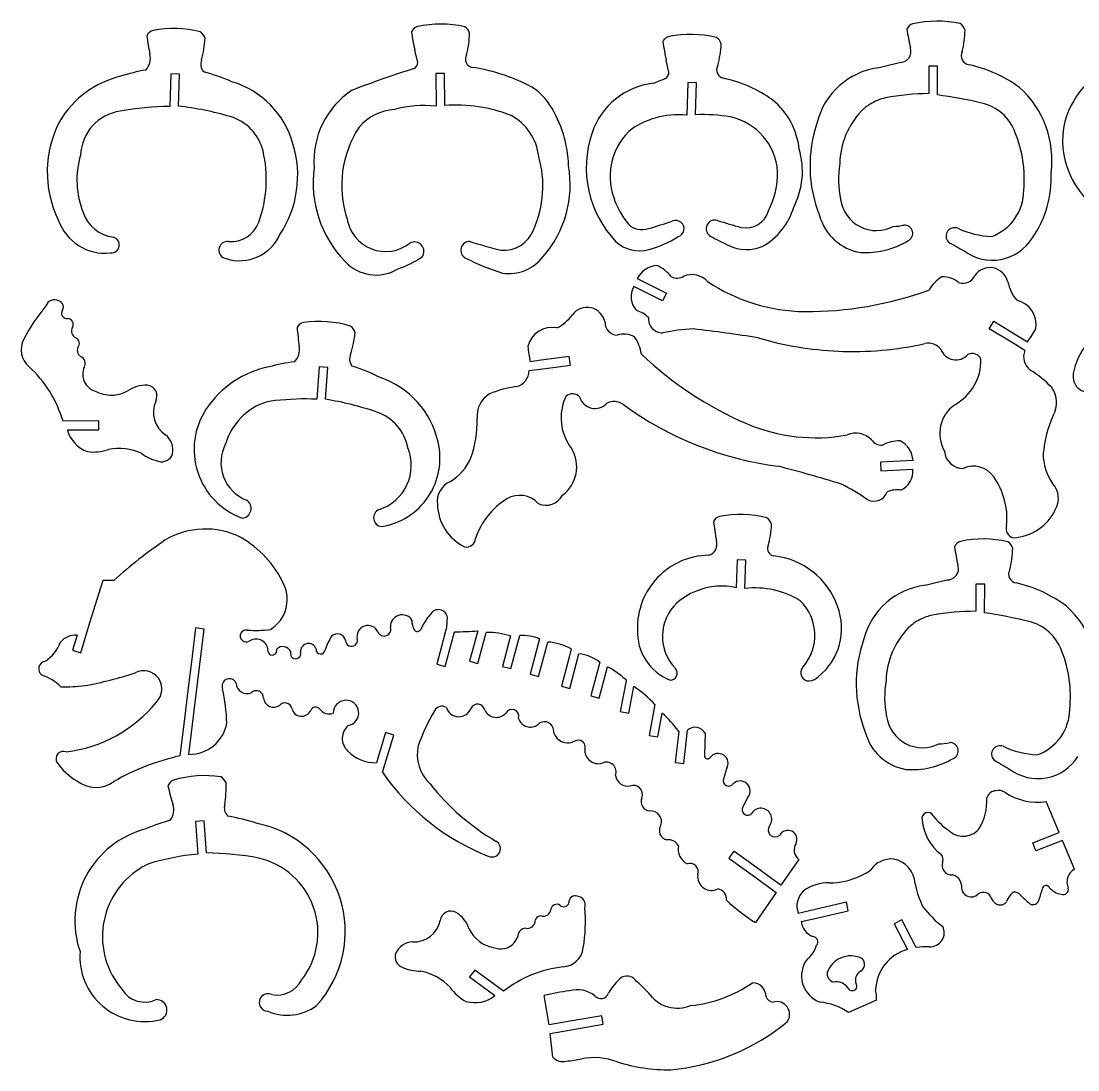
# Model space of a CAD drawing. Extents: x 0 to 235, y 0 to 127.
# Drawn here: x 0 to 127.9, y 0 to 126.8 of the extents above; entities that cross this region are included whole.
import ezdxf

# ---------------------------------------------------------------- set-up
doc = ezdxf.new("R2010")
doc.units = 0
doc.header["$MEASUREMENT"] = 0
doc.layers.add('WHITE', color=7, linetype='CONTINUOUS')

msp = doc.modelspace()

# ---------------------------------------------------------------- linework, layer by layer
at = {"layer": 'WHITE', "linetype": 'Continuous'}
for p, q in [((48.00072, 121.858777), (47.643714, 123.2766)), ((78.392914, 120.6461), (78.051866, 122.07444)), ((18.117714, 120.4571), (17.991714, 116.5196)), ((19.167714, 120.4256), (18.117714, 120.4571)), ((19.041718, 116.551366), (19.167714, 120.4256)), ((51.213714, 120.5046), (50.163714, 120.4886)), ((50.163714, 120.4886), (50.205714, 116.5511)), ((51.255773, 116.630276), (51.213714, 120.5046)), ((109.824914, 121.3706), (109.824507, 118.073613)), ((110.874914, 121.3706), (109.824914, 121.3706)), ((110.874914, 117.9056), (110.874914, 121.3706)), ((80.660914, 119.4126), (80.566402, 115.475004)), ((81.710914, 119.3916), (80.660914, 119.4126)), ((81.616414, 115.5171), (81.710914, 119.3916)), ((77.621414, 93.0156), (74.145914, 94.7321)), ((74.555153, 95.703773), (78.083414, 93.9551)), ((78.083414, 93.9551), (77.621414, 93.0156)), ((117.158914, 89.6396), (117.704914, 90.5376)), ((120.041414, 87.8861), (117.158914, 89.6396)), ((117.704914, 90.5376), (120.634414, 88.7526)), ((120.634414, 88.7526), (121.778914, 88.0541)), ((121.469144, 87.014807), (120.041414, 87.8861)), ((62.931914, 85.8231), (61.598084, 85.639454)), ((66.328414, 86.2796), (62.931914, 85.8231)), ((66.464914, 85.2401), (66.328414, 86.2796)), ((36.083214, 85.0406), (35.778717, 81.113763)), ((37.127964, 84.9621), (36.083214, 85.0406)), ((36.828714, 81.0981), (37.127964, 84.9621)), ((61.466914, 84.5631), (63.120914, 84.7886)), ((63.120914, 84.7886), (66.464914, 85.2401)), ((9.386964, 78.4781), (5.066235, 78.436206)), ((9.397464, 77.4231), (9.386964, 78.4781)), ((5.591234, 77.3916), (9.397464, 77.4231)), ((107.924414, 73.6956), (103.986914, 73.5116)), ((103.986914, 73.5116), (104.033914, 72.4616)), ((104.033914, 72.4616), (107.908382, 72.640359)), ((86.661914, 61.6836), (86.541168, 58.313018)), ((87.711914, 61.6466), (86.661914, 61.6836)), ((87.590914, 58.2236), (87.711914, 61.6466)), ((8.321234, 54.0921), (9.922464, 59.2211)), ((9.922464, 59.2211), (11.255662, 59.2209)), ((115.547414, 58.7541), (115.515657, 55.45701)), ((116.597414, 58.7436), (115.547414, 58.7541)), ((116.560414, 55.2786), (116.597414, 58.7436)), ((7.223984, 50.44855), (8.321234, 54.0921)), ((6.761984, 52.5538), (6.215984, 50.75305)), ((21.110214, 53.4411), (20.648214, 49.6663)), ((21.104964, 44.73655), (22.154964, 53.3151)), ((22.154964, 53.3151), (21.110214, 53.4411)), ((51.276714, 52.74805), (50.294964, 49.07305)), ((51.308214, 48.80005), (52.426294, 52.973855)), ((55.250914, 53.0841), (54.269414, 49.4143)), ((55.282414, 49.1413), (56.285002, 52.900275)), ((59.225414, 52.47505), (58.243414, 48.7948)), ((59.256914, 48.52705), (60.327816, 52.532794)), ((62.585414, 51.5143), (61.603414, 47.8393)), ((62.721914, 52.12855), (62.585414, 51.5143)), ((62.616914, 47.5663), (63.729837, 51.745286)), ((6.215984, 50.75305), (7.223984, 50.44855)), ((66.354914, 50.0758), (65.372914, 46.4008)), ((66.559414, 50.92105), (66.354914, 50.0758)), ((66.386414, 46.1278), (67.499071, 50.306786)), ((20.648214, 49.6663), (20.191464, 45.89155)), ((50.294964, 49.07305), (51.308214, 48.80005)), ((54.269414, 49.4143), (55.282414, 49.1413)), ((58.243414, 48.7948), (59.256914, 48.52705)), ((70.019414, 49.2988), (68.932414, 45.2353)), ((69.950914, 44.96755), (70.958867, 48.752746)), ((61.603414, 47.8393), (62.616914, 47.5663)), ((65.372914, 46.4008), (66.386414, 46.1278)), ((73.195414, 47.06755), (72.497414, 43.3243)), ((73.195414, 47.15155), (73.195414, 47.06755)), ((73.531414, 43.1353), (74.135239, 46.374518)), ((20.191464, 45.89155), (19.729464, 42.11155)), ((68.932414, 45.2353), (69.950914, 44.96755)), ((20.579964, 40.44205), (21.104964, 44.73655)), ((76.686914, 44.19055), (75.993914, 40.45255)), ((72.497414, 43.3243), (73.531414, 43.1353)), ((77.027914, 40.2583), (77.563435, 43.15103)), ((19.729464, 42.11155), (19.220213, 37.969244)), ((79.574414, 40.9408), (79.138414, 37.1608)), ((80.183414, 37.04005), (80.645032, 41.066772)), ((20.301714, 38.1478), (20.579964, 40.44205)), ((44.084214, 40.7938), (42.986928, 37.150266)), ((43.732464, 35.9848), (45.092214, 40.4893)), ((45.092214, 40.4893), (44.084214, 40.7938)), ((75.993914, 40.45255), (77.027914, 40.2583)), ((82.755914, 40.70455), (82.687551, 38.053278)), ((79.138414, 37.1608), (80.183414, 37.04005)), ((85.370414, 36.41005), (85.008127, 35.207804)), ((87.911414, 32.91355), (87.344104, 31.795275)), ((125.606414, 28.7188), (124.057709, 32.435741)), ((22.154964, 30.1048), (21.104964, 30.03655)), ((21.104964, 30.03655), (21.367464, 26.1043)), ((22.412226, 26.240761), (22.154964, 30.1048)), ((122.408914, 27.46405), (125.606414, 28.7188)), ((122.797414, 26.48755), (122.408914, 27.46405)), ((126.010414, 27.74755), (122.797414, 26.48755)), ((127.454414, 24.2773), (126.010414, 27.74755)), ((86.262914, 26.46655), (85.643414, 25.61605)), ((85.643414, 25.61605), (88.777414, 23.33755)), ((89.449414, 24.1513), (86.262914, 26.46655)), ((94.090414, 25.45855), (91.948414, 22.32955)), ((88.777414, 23.33755), (90.478414, 22.1038)), ((90.977414, 23.0383), (89.449414, 24.1513)), ((91.948414, 22.32955), (90.977414, 23.0383)), ((90.478414, 22.1038), (91.355414, 21.4633)), ((91.355414, 21.4633), (88.861351, 17.81457)), ((96.085414, 19.3948), (94.032625, 18.927501)), ((99.860414, 20.2663), (96.085414, 19.3948)), ((96.253414, 18.36055), (100.096414, 19.24255)), ((100.096414, 19.24255), (99.860414, 20.2663)), ((94.410914, 17.9353), (96.253414, 18.36055)), ((106.585414, 18.1453), (105.650914, 17.6623)), ((108.312914, 14.81155), (106.585414, 18.1453)), ((105.650914, 17.6623), (107.268123, 14.559507)), ((54.893914, 12.0763), (54.269414, 11.23105)), ((58.369493, 9.509033), (54.893914, 12.0763)), ((54.269414, 11.23105), (57.329914, 8.97355)), ((63.876914, 5.445525), (63.283336, 8.994537)), ((103.508914, 8.4118), (100.127784, 6.952277)), ((70.260914, 6.542775), (66.443914, 5.886525)), ((70.439414, 5.508525), (70.260914, 6.542775)), ((66.443914, 5.886525), (63.876914, 5.445525)), ((66.554414, 4.841775), (70.439414, 5.508525)), ((64.034414, 4.406025), (66.554414, 4.841775)), ((64.333414, 1.518525), (64.034414, 4.406025))]:
    msp.add_line(p, q, dxfattribs=at)
for centre, radius, start, end in [((110.817447, 113.700702), 13.133296, 77.67547, 102.84411), ((16.218764, 124.6216), 1.100495, 103.599, 155.840087), ((18.457285, 112.797494), 13.13345, 75.784291, 100.961405), ((20.954317, 124.3979), 1.34504, 14.798321, 57.221734), ((92.655914, 132.9246), 46.034575, 189.238, 192.097834), ((48.233716, 125.110535), 1.10017, 104.755624, 157.33862), ((50.768102, 113.343501), 13.136, 77.210759, 102.37246), ((52.968553, 125.007316), 1.347, 15.902943, 58.320251), ((42.047514, 125.7251), 12.22146, 346.021, 358.365054), ((108.184805, 125.442705), 1.10072, 105.107353, 157.465859), ((152.554804, 133.566146), 46.035482, 189.63071, 192.493253), ((112.92775, 125.376653), 1.346666, 16.532712, 59.029916), ((101.996914, 126.0131), 12.22445, 346.483815, 358.813), ((60.827828, 131.296071), 46.03585, 187.770195, 190.630025), ((10.048514, 125.3871), 12.223293, 344.632, 356.972138), ((78.675678, 123.895166), 1.104725, 103.993069, 156.430591), ((123.21856, 130.999947), 46.040145, 188.321211, 191.178344), ((81.022914, 112.0941), 13.1358, 76.313027, 101.48), ((83.407983, 123.720845), 1.346679, 14.990796, 57.523786), ((72.497284, 124.597999), 12.222991, 345.201424, 357.520375), ((13.618568, 122.310999), 2.024388, 316.560207, 14.09512), ((54.793826, 122.252949), 1.027951, 149.620482, 260.306443), ((106.353817, 123.170576), 1.32942, 266.622604, 19.188973), ((114.837186, 122.637679), 1.08597, 151.492731, 263.126126), ((23.141914, 121.6231), 1.408505, 158.132667, 220.177), ((47.176664, 121.8381), 0.824307, 296.94179, 1.43738), ((70.133056, 257.539176), 140.4265, 283.818142, 284.914433), ((111.144309, 105.472451), 16.47689, 54.068851, 77.511926), ((136.574185, 111.774177), 10.683639, 105.917258, 164.205793), ((18.308538, 101.388315), 19.7944, 99.362234, 108.467656), ((15.647614, 97.0886), 24.482051, 66.2448, 74.80195), ((85.011914, 2.181155), 124.682978, 107.485, 111.133987), ((51.208774, 98.895427), 22.60325, 64.655763, 81.317999), ((77.56873, 120.64101), 0.8242, 296.082262, 0.353855), ((85.192414, 120.9386), 1.02904, 148.519, 259.368693), ((104.891914, 112.4216), 8.83975, 97.928093, 165.673), ((14.83347, 108.65165), 11.8462, 103.648023, 149.014457), ((22.46686, 109.130796), 10.8031, 15.427221, 73.64019), ((58.416081, 113.286326), 6.5219, 31.328115, 67.762949), ((77.512129, 110.488567), 8.88779, 96.58826, 161.478213), ((58.216904, 166.477384), 50.577, 291.182517, 292.94117), ((81.611775, 104.250342), 16.039426, 54.366205, 77.795353), ((45.665164, 109.9166), 10.234306, 123.225, 184.595949), ((109.990103, 90.128104), 27.946, 90.339513, 101.129236), ((102.579335, 57.070091), 61.3985, 77.144032, 82.234993), ((112.990449, 110.052859), 11.745433, 352.287365, 48.239286), ((18.124064, 83.6236), 32.896266, 90.230516, 100.754263), ((14.952732, 80.032286), 36.747286, 73.637377, 83.611287), ((48.752497, 102.738675), 13.888661, 83.993957, 104.943985), ((52.592017, 98.171715), 18.506864, 68.770663, 94.140509), ((51.843108, 108.925316), 14.4073, 1.640532, 32.551693), ((85.260877, 110.38694), 8.946662, 6.303845, 50.460727), ((105.912213, 111.599249), 6.09235, 121.522707, 134.109349), ((105.914414, 111.6006), 6.09235, 102.499, 121.547), ((114.945703, 111.367673), 5.71055, 20.240777, 76.894303), ((12.744985, 110.449054), 5.545272, 97.869779, 178.027412), ((23.677614, 109.7681), 5.757882, 13.82375, 73.5823), ((45.597264, 109.9631), 6.209151, 93.936838, 139.193), ((56.183932, 109.71795), 6.497124, 6.618, 61.40667), ((79.574564, 105.321353), 10.20165, 106.199027, 123.51763), ((79.575414, 105.3216), 10.20165, 84.4255, 106.204), ((82.454475, 95.278344), 20.2561, 80.370772, 92.37119), ((84.298426, 108.15193), 7.2632, 3.973502, 77.723902), ((108.64262, 109.398288), 9.5827, 136.672433, 178.760048), ((16.437794, 108.596253), 13.27295, 152.376746, 205.859942), ((51.628364, 106.9796), 12.83478, 146.728443, 198.082), ((78.823914, 108.0576), 7.5579, 130.243, 199.736357), ((111.788494, 109.351333), 16.33091, 161.219196, 201.708658), ((136.236414, 112.3851), 10.20445, 166.991402, 239.078), ((81.380502, 109.112355), 12.993189, 161.142722, 223.675549), ((106.401833, 107.74121), 14.9881, 354.777418, 21.948383), ((20.585384, 108.163479), 12.88135, 326.413647, 17.348945), ((85.065836, 108.678448), 9.477618, 332.827562, 16.494047), ((17.162264, 107.6096), 10.410085, 163.07644, 202.189), ((14.516314, 107.7011), 15.148778, 339.972205, 13.136), ((50.127014, 106.8916), 13.011463, 336.27712, 15.9481), ((48.930473, 107.262296), 13.59105, 172.243708, 224.289714), ((53.208264, 107.0631), 13.233204, 318.819, 9.89783), ((110.785414, 107.7111), 11.87535, 170.82, 191.943861), ((81.201914, 108.5671), 10.3427, 333.17, 0.488251), ((112.291414, 107.7811), 12.3578, 324.660552, 3.22617), ((115.380169, 106.367195), 5.94755, 290.342381, 0.093657), ((80.670519, 108.35277), 9.40215, 197.628888, 220.302302), ((103.513474, 105.899198), 4.394015, 188.450702, 297.398253), ((11.675664, 105.0436), 4.371213, 198.202617, 263.383), ((87.709217, 104.646143), 2.822685, 257.706094, 344.650821), ((85.763414, 106.6226), 8.06095, 299.160009, 343.627), ((10.124114, 104.7166), 5.945186, 198.736, 276.673166), ((25.388764, 103.741634), 3.577802, 265.20535, 339.915695), ((44.111114, 103.7096), 4.737687, 188.663237, 308.428), ((52.925602, 182.18674), 83.653, 285.944173, 288.011747), ((79.226591, 101.733603), 0.999123, 285.295025, 115.776477), ((83.940734, 101.72996), 1.044008, 71.145253, 242.215573), ((115.618022, 204.367871), 106.3715, 252.864839, 254.453443), ((102.554871, 104.942759), 6.1592, 195.365325, 260.717639), ((26.425864, 103.2071), 5.349991, 252.378, 336.076665), ((58.357914, 103.0476), 3.935076, 265.197232, 339.304), ((75.111302, 103.904211), 2.29405, 225.382942, 290.245208), ((104.884408, 112.240941), 10.26355, 273.63702, 280.702345), ((106.895578, 101.166948), 0.99455, 294.27736, 96.069477), ((112.958414, 100.8266), 1.028685, 68.39629, 221.886), ((117.898044, 111.663809), 10.88255, 245.222349, 267.628359), ((10.914564, 99.7716), 0.964963, 264.077, 74.528813), ((24.965556, 99.139841), 1.04392, 83.16934, 261.220927), ((47.599754, 98.98745), 1.14778, 325.59381, 118.291811), ((54.253628, 99.125061), 1.0529, 86.875686, 243.010128), ((77.333414, 174.5711), 77.875561, 252.804644, 255.647), ((74.811914, 103.3426), 4.273305, 228.549045, 285.324), ((73.132414, 110.4981), 11.6215, 283.986585, 303.166), ((108.38235, 147.375776), 52.821713, 241.840196, 244.488996), ((102.213506, 108.692061), 9.849461, 266.20378, 301.123174), ((155.378031, 173.548267), 85.169162, 239.532139, 241.0202), ((117.514667, 103.619912), 5.702236, 233.382658, 328.413278), ((87.795914, 104.1456), 4.94022, 244.033744, 292.558), ((42.944914, 101.2211), 5.090069, 222.66, 300.425981), ((40.943864, 109.8096), 13.761569, 289.434, 303.536702), ((66.740414, 123.6116), 28.539429, 242.982, 252.72349), ((59.010608, 101.557644), 5.2511, 261.833374, 322.346578), ((77.065561, 94.476085), 2.794524, 92.49697, 153.939528), ((75.107555, 93.108921), 4.546362, 38.170864, 66.178031), ((79.374135, 97.231247), 1.48404, 242.190185, 303.045836), ((81.165914, 93.5721), 2.607282, 42.888042, 112.137), ((114.202905, 91.549732), 5.171052, 122.551423, 147.848771), ((111.531914, 92.8526), 3.057835, 51.220968, 92.0864), ((113.995914, 96.6581), 1.524032, 248.892, 337.133204), ((117.225914, 94.8061), 2.218234, 13.261989, 145.394), ((76.298305, 93.506408), 2.476915, 150.340386, 222.466431), ((95.009414, 113.0916), 21.384394, 236.08, 269.421411), ((124.525007, 96.437677), 5.2612, 192.321289, 219.607407), ((95.022415, 135.241595), 43.5339, 269.698684, 289.87815), ((18.762005, 79.022441), 20.668148, 139.660698, 153.160669), ((4.033813, 92.050012), 1.084039, 61.775371, 161.097405), ((4.347149, 92.2591), 0.77223, 317.224286, 75.0407), ((68.477414, 89.9966), 2.217185, 10.92291, 143.014), ((119.832414, 90.1626), 2.990111, 349.92742, 77.6563), ((5.550233, 91.528426), 0.66883, 162.041376, 275.771037), ((5.607339, 90.1641), 0.69896, 328.85311, 89.1682), ((62.449081, 94.422932), 5.2619, 296.73506, 324.005888), ((73.573914, 88.6891), 3.270482, 44.5536, 74.077069), ((77.616932, 90.862346), 1.716755, 175.949311, 271.378222), ((7.030329, 89.3651), 0.933685, 152.058, 245.371057), ((34.368482, 89.289151), 1.099971, 100.83369, 153.421622), ((79.224128, 94.010786), 46.034084, 185.271612, 188.127112), ((36.086314, 77.37545), 13.135822, 73.266117, 98.42496), ((39.085664, 88.8586), 1.347175, 11.879749, 54.474), ((64.228914, 86.7891), 2.992725, 78.682091, 166.41), ((72.177413, 90.394978), 1.523225, 179.182427, 267.616754), ((82.440414, 65.9496), 23.684306, 92.6806, 101.648902), ((59.738915, -96.749013), 187.604, 80.964165, 83.390422), ((111.394914, 95.6936), 12.891447, 323.658114, 331.991), ((2.650855, 87.090739), 2.650855, 151.542073, 229.945686), ((6.341586, 87.87197), 0.710675, 316.429107, 65.061577), ((28.239414, 90.3261), 12.22265, 342.070693, 354.412), ((72.906414, 85.9226), 3.05501, 64.219529, 105.032), ((69.946488, 85.794614), 5.16531, 8.559788, 33.87313), ((100.649498, 127.497282), 40.616811, 253.630646, 267.471256), ((7.750034, 87.0541), 0.95186, 159.841, 245.149082), ((31.673869, 87.090509), 2.021035, 313.888741, 11.77568), ((74.176977, 88.47478), 12.894481, 184.369784, 192.702383), ((100.645414, 127.4971), 40.61645, 267.477, 282.401), ((109.793088, 85.948884), 1.926905, 38.809441, 102.747917), ((113.104818, 87.771383), 1.911787, 198.760184, 319.582411), ((123.322914, 86.2306), 2.012823, 157.07, 232.370937), ((135.460785, 82.694569), 8.27965, 141.724135, 169.370366), ((6.746547, 85.396233), 0.99736, 323.615862, 52.768659), ((41.154854, 85.984466), 1.41063, 155.76804, 217.552587), ((105.03729, 118.120768), 43.52985, 226.46541, 246.643597), ((110.030414, 85.8146), 6.121773, 298.746, 1.20935), ((115.072414, 85.4721), 1.177002, 23.6249, 115.789719), ((-8.767736, 74.4256), 14.4036, 16.1674, 47.598086), ((9.633074, 84.143814), 2.185865, 162.40414, 257.956618), ((32.279244, 73.392194), 11.849398, 101.098303, 146.468661), ((35.398006, 65.977874), 19.792896, 96.74017, 105.831506), ((32.586964, 61.8041), 24.48155, 63.715746, 72.2844), ((59.452414, 84.5861), 2.014605, 283.981, 359.34587), ((116.127414, 74.5901), 11.684652, 42.743079, 59.2938), ((39.926264, 73.5431), 10.795, 12.814354, 71.0719), ((129.227948, 83.876284), 1.935825, 169.717527, 296.78182), ((10.928964, 85.5711), 3.97227, 243.829, 274.722), ((10.92582, 85.570839), 3.97227, 274.767512, 298.660515), ((15.156214, 78.7566), 4.060375, 88.214246, 124.936), ((15.113764, 81.4991), 1.326645, 331.546603, 82.6822), ((61.3666, 71.038684), 11.680047, 97.019852, 113.576246), ((122.23607, 80.709862), 3.064735, 329.294273, 36.21627), ((19.241714, 79.5371), 3.24637, 155.817, 237.186529), ((32.038614, 73.5411), 7.61285, 107.44, 163.393), ((34.489064, 48.2492), 32.896938, 96.490854, 98.27043), ((34.442764, 48.24345), 32.89745, 87.6726, 96.4096), ((31.122914, 44.79405), 36.74965, 71.0877, 81.068058), ((58.231914, 79.0956), 3.0619, 120.13036, 187.053), ((71.462716, 78.874172), 6.1222, 155.120589, 217.594898), ((66.705548, 80.583444), 1.17713, 40.635578, 132.606053), ((69.430345, 81.896332), 1.911247, 196.608311, 317.683255), ((71.733295, 78.903188), 1.92445, 53.593774, 117.536776), ((29.772064, 75.0466), 8.8455, 146.430687, 250.014), ((41.164814, 74.1161), 5.7558, 11.3046, 71.047068), ((96.714607, 113.131943), 40.450964, 233.89022, 262.769056), ((115.448175, 76.952784), 4.281363, 125.293443, 209.732414), ((40.839514, 78.6241), 14.35405, 341.252, 0.381352), ((96.165107, 97.829518), 21.3842, 246.913438, 280.265306), ((137.969914, 73.2861), 14.34933, 155.902, 175.046693), ((9.382664, 78.4771), 3.943825, 195.976607, 249.98), ((15.938464, 74.9306), 2.43131, 350.016806, 50.576), ((101.015504, 74.393508), 2.610075, 44.277075, 113.472001), ((29.063841, 73.438461), 4.884535, 152.195152, 248.567502), ((42.325085, 73.973119), 8.361379, 278.815405, 13.586869), ((104.124914, 77.0286), 1.483275, 213.234, 273.999183), ((106.367914, 71.5426), 4.54187, 90.035782, 118.104), ((105.130914, 73.5756), 2.795995, 2.459735, 63.8065), ((8.772592, 80.274231), 5.55219, 262.339856, 288.984047), ((11.821814, 68.4511), 6.6894, 65.5576, 100.709256), ((17.919064, 79.0976), 5.64335, 233.846039, 256.433), ((17.015558, 74.92899), 1.382705, 252.302811, 342.322003), ((41.564414, 73.1291), 5.6551, 288.062, 21.965728), ((62.942077, 72.928221), 4.284319, 306.64084, 31.068137), ((113.956923, 74.970461), 2.230936, 183.6241, 271.06284), ((129.926914, 74.514178), 6.25275, 179.90013, 215.048824), ((48.697564, 76.5026), 6.25255, 301.387, 336.511778), ((44.297064, -108.5329), 187.603, 72.9599, 75.388314), ((115.240032, 69.998933), 3.009125, 35.170882, 114.371655), ((105.446276, 72.383538), 2.475465, 293.901148, 5.954943), ((110.407443, 66.655909), 8.88525, 354.638, 34.842407), ((52.994364, 68.7306), 2.64747, 113.140134, 187.324), ((88.754331, 49.615113), 23.683, 54.658471, 63.632959), ((122.875807, 69.112922), 2.64787, 328.950023, 43.136823), ((60.342914, 66.4771), 3.00783, 41.9499, 121.2103), ((63.515414, 70.5146), 2.232295, 245.224152, 332.693), ((103.176719, 70.492691), 1.718405, 245.119523, 340.380339), ((106.011155, 66.875635), 3.27416, 82.310828, 111.797755), ((26.65443, 67.901081), 1.171076, 274.620004, 57.768781), ((56.321922, 68.576369), 5.956247, 181.763223, 243.341943), ((63.425588, 61.468706), 8.88875, 121.476311, 161.654277), ((43.716464, 66.7676), 1.062795, 112.035653, 264.06), ((84.777133, 65.857534), 1.09975, 103.244896, 155.778836), ((86.975838, 54.023362), 13.135306, 75.578343, 100.752766), ((89.510549, 65.618074), 1.346172, 14.347771, 56.820245), ((119.76766, 70.308613), 5.955584, 272.985811, 334.526871), ((22.296536, 55.808515), 9.600811, 63.53267, 120.602621), ((129.400247, 72.43062), 46.034925, 187.642053, 190.500889), ((78.614246, 66.652288), 12.220587, 344.388748, 356.71335), ((120.303825, 65.452348), 1.11438, 160.431003, 258.301884), ((52.122164, 13.7144), 61.163, 124.579765, 131.925), ((20.250814, 53.3711), 12.71635, 24.861499, 60.1741), ((53.880414, 64.3396), 1.11061, 258.002755, 356.223), ((82.766131, 63.599509), 1.439465, 287.851841, 17.848999), ((116.457414, 51.07325), 13.1336, 77.048735, 102.216), ((91.217818, 63.039353), 0.89464, 158.74903, 260.942305), ((158.398914, 70.5636), 46.03655, 189.110561, 191.968), ((113.956914, 62.8441), 1.101195, 104.652039, 157.011), ((118.701795, 62.724514), 1.344399, 16.041566, 58.663907), ((107.776924, 63.490163), 12.223278, 345.799239, 358.152151), ((83.329414, 53.4791), 8.7512, 90.798829, 181.59), ((90.133953, 53.045489), 9.159056, 19.290166, 84.090312), ((112.099092, 60.593087), 1.333205, 265.877356, 18.549628), ((120.577006, 59.966766), 1.08559, 151.092034, 262.476006), ((77.162914, 195.2971), 140.4245, 283.272, 284.365537), ((116.708414, 42.8408), 16.47665, 53.47738, 76.9286), ((27.945364, 56.8996), 4.2516, 301.329267, 25.3128), ((84.777095, 50.259577), 8.242434, 94.090311, 131.05016), ((84.783914, 50.2594), 8.2431, 77.6913, 94.1375), ((88.759652, 47.692655), 10.5956, 58.670003, 96.332842), ((110.521671, 49.853783), 8.840739, 97.284187, 165.019635), ((83.107518, 52.422996), 5.51685, 132.729467, 224.695688), ((90.226414, 52.55225), 5.8229, 318.446, 46.032798), ((46.106382, 53.608774), 1.419192, 33.725437, 181.903533), ((56.331914, 49.49235), 8.8324, 138.390566, 154.694), ((50.490464, 54.5641), 1.100385, 349.033277, 133.86), ((91.848531, 53.376693), 7.435658, 308.673176, 21.246256), ((115.399914, 27.51125), 27.946, 89.7627, 100.55346), ((107.619414, -5.46895), 61.402, 76.5312, 81.627156), ((118.597342, 47.402657), 11.747563, 351.67891, 47.62936), ((41.971664, 52.40605), 1.336165, 25.136836, 193.373), ((49.376714, 54.2846), 2.092985, 176.929, 211.728275), ((47.150214, 54.3336), 4.42058, 338.981426, 0.274337), ((111.541792, 49.025942), 6.097578, 116.987263, 133.536926), ((111.516414, 49.0157), 6.09525, 101.689, 116.731), ((120.566414, 48.7001), 5.7072, 19.6206, 76.271066), ((6.547484, 50.2651), 2.29872, 84.645804, 140.765), ((27.236764, 52.4765), 0.723545, 77.8344, 300.063886), ((28.417664, 64.9176), 11.7787, 264.991051, 278.487), ((44.178814, 48.21745), 7.8353, 147.450626, 160.753), ((38.277364, 51.7349), 0.99084, 11.29766, 135.204), ((43.930714, 53.2776), 0.80878, 202.078, 20.560047), ((47.944814, 53.4676), 0.449247, 219.162, 333.585561), ((49.513714, 163.8311), 110.8955, 271.505, 272.965532), ((56.324381, 42.79356), 10.106792, 73.319294, 90.223245), ((60.563414, 46.63715), 5.90035, 68.541741, 92.2884), ((80.875914, 52.969), 6.3001, 177.568485, 248.185), ((114.239414, 46.79795), 9.58015, 136.055, 178.167064), ((0.157824, 53.5466), 4.95821, 303.987, 338.371472), ((28.422114, 50.63285), 1.46946, 11.518529, 124.055), ((31.666214, 50.1391), 1.052785, 23.18224, 134.944), ((34.767864, 50.6065), 0.962575, 16.774702, 185.662), ((39.969014, 51.9396), 0.72012, 180.843, 12.625908), ((63.316414, 45.0564), 6.70165, 61.058539, 86.4632), ((117.384914, 46.7151), 16.33055, 160.601753, 201.101), ((30.385164, 50.72685), 0.559905, 159.134, 16.327257), ((33.214864, 50.3331), 0.621295, 159.219, 16.690076), ((36.235464, 50.8423), 0.547615, 175.601, 355.599973), ((67.094233, 45.639645), 4.684666, 51.360657, 85.042455), ((111.982414, 45.16195), 14.9876, 354.169, 21.34226), ((3.077039, 48.491877), 0.955019, 98.887836, 233.538651), ((66.019414, 39.4912), 10.4964, 46.869824, 61.9277), ((95.345414, 48.038), 1.002445, 139.441275, 271.779), ((0.760774, 42.2063), 5.78795, 45.6196, 72.414507), ((-0.766561, 92.8161), 47.1143, 280.354754, 288.019), ((14.831614, 46.06425), 2.20103, 314.133, 117.730131), ((78.508914, 47.9922), 0.872565, 271.695381, 39.1222), ((95.266914, 48.7005), 1.66811, 273.768019, 317.405), ((5.435549, 65.201139), 18.868528, 268.097011, 276.898484), ((25.211464, 46.4064), 0.89512, 23.1117, 200.989337), ((2.026479, 41.2086), 22.87525, 1.814829, 12.3104), ((27.300614, 46.76785), 1.265925, 180.456822, 294.209), ((65.135406, 33.27678), 15.89175, 43.373939, 55.505922), ((116.366365, 45.082761), 11.8755, 170.198587, 191.318518), ((28.437014, 44.97905), 0.88504, 357.555, 134.22546), ((30.560864, 45.10375), 1.25024, 187.466268, 304.207), ((3.5738, 54.7686), 16.41205, 276.526, 321.199184), ((31.925814, 43.5184), 0.861625, 13.0387, 140.212333), ((33.940314, 43.96485), 1.201835, 192.106627, 336.025), ((35.640914, 43.21385), 0.657205, 39.744, 156.444556), ((37.257064, 44.3802), 1.338165, 213.890078, 292.712), ((39.312714, 43.1609), 1.53906, 279.792, 180.562149), ((50.934064, 42.94065), 1.03471, 59.0787, 151.820634), ((52.971264, 44.2798), 1.571805, 196.693942, 338.853), ((55.235914, 43.36095), 0.87277, 9.70234, 156.227833), ((57.498914, 44.18515), 1.557505, 205.76735, 318.397), ((59.396914, 42.7789), 0.8224, 343.641, 153.095747), ((120.94511, 43.69307), 5.9476, 289.748998, 359.481918), ((70.780414, 31.17575), 24.10525, 149.447, 160.49555), ((61.610374, 42.914458), 1.470922, 194.455802, 309.901271), ((69.337902, 33.647066), 12.569198, 35.470686, 49.124322), ((109.073914, 43.3506), 4.393055, 187.831, 296.781206), ((20.347264, 42.76635), 4.618785, 269.434944, 349.606), ((40.897514, 40.0912), 2.04022, 130.427592, 227.207), ((63.325532, 40.992941), 1.10652, 20.864508, 134.213266), ((66.161417, 41.354979), 1.80221, 178.98072, 296.617092), ((81.567581, 40.111217), 1.328225, 26.53287, 133.993182), ((67.415486, 39.051002), 0.82426, 344.08681, 122.810303), ((108.107414, 42.4062), 6.1615, 194.7652, 260.096), ((5.118099, 37.616465), 0.905252, 69.231413, 206.820754), ((42.826664, 41.6695), 4.522075, 222.851618, 272.031), ((52.730514, 38.12835), 4.798775, 166.802, 227.722), ((69.877914, 38.69885), 1.674465, 175.679323, 285.077), ((110.537914, 49.6819), 10.2661, 272.878, 279.958294), ((112.408414, 38.5809), 0.994175, 293.624043, 95.4936), ((118.462414, 38.176), 1.02912, 67.900949, 221.3), ((123.509914, 48.9632), 10.8821, 244.643, 267.075997), ((10.754264, 41.6999), 7.8551, 214.878862, 239.231), ((25.364364, 10.23415), 28.4075, 102.491, 119.875774), ((70.843338, 36.047568), 1.162265, 337.150744, 117.122299), ((83.053534, 37.981051), 0.373042, 168.836121, 326.474405), ((84.337398, 37.048349), 1.214309, 328.288158, 143.243119), ((107.808414, 46.15395), 9.84685, 265.568932, 300.505), ((161.659975, 110.438454), 85.169892, 238.917586, 240.407205), ((123.046414, 40.9245), 5.70465, 232.836746, 327.808), ((66.774601, 51.928831), 28.020567, 214.681338, 248.708445), ((9.030914, 37.89575), 3.73392, 232.071678, 305.779), ((18.797614, 33.98715), 1.100828, 108.781, 161.213401), ((22.214314, 22.44515), 13.137017, 81.5269, 106.681887), ((23.536214, 34.236), 1.350363, 20.5063, 62.96535), ((12.589564, 34.1486), 12.224273, 350.277, 2.627714), ((71.545914, 51.8825), 28.024571, 218.132605, 239.792134), ((73.396429, 35.820801), 1.498945, 188.615636, 282.478258), ((85.621262, 34.967936), 0.658385, 158.633803, 326.988668), ((87.004468, 33.722531), 1.21532, 318.267581, 133.146026), ((62.514914, 45.10895), 46.036347, 193.526, 196.3873), ((74.060914, 33.2817), 1.128195, 340.952, 107.571938), ((117.958414, 32.61535), 1.133045, 90.8658, 165.841), ((118.277414, 32.441), 1.349785, 56.747, 104.41941), ((123.051914, 39.73275), 7.366, 236.790755, 277.848), ((16.448614, 31.43025), 2.021603, 322.112264, 19.9717), ((25.992764, 31.6901), 1.410683, 163.781434, 225.597), ((76.140021, 32.432275), 1.12121, 154.583003, 267.358063), ((110.343914, 32.5443), 6.525174, 327.834947, 3.058975), ((76.198414, 30.0206), 1.29641, 341.351, 94.870939), ((87.901414, 31.44815), 0.656575, 148.083, 317.254794), ((89.513414, 30.31405), 1.32306, 324.35744, 148.644), ((109.723377, 30.409828), 0.729255, 26.461178, 197.208061), ((117.071914, 35.94085), 8.48155, 217.866025, 235.14), ((23.170114, 11.0742), 19.789979, 105.012, 114.102531), ((20.969364, 6.53731), 24.480018, 71.9363, 80.50952), ((25.861914, 16.7369), 13.349397, 317.808, 78.339476), ((78.388641, 28.943628), 1.167912, 145.446046, 258.293399), ((91.225191, 28.999502), 0.83702, 139.50572, 312.54045), ((114.922914, 30.77605), 5.9248, 185.637, 232.047776), ((17.965814, 18.0409), 11.464787, 104.535, 199.05934), ((92.768608, 27.857775), 1.109567, 334.495712, 151.759937), ((114.001914, 30.81875), 2.55674, 225.944771, 316.862), ((56.985795, 26.759174), 1.014594, 247.647612, 63.04534), ((78.368414, 26.4972), 1.32078, 26.2225, 99.445568), ((81.464946, 26.670397), 1.955236, 167.883624, 243.684083), ((94.988414, 26.59565), 1.449015, 147.227, 231.700852), ((24.768314, -6.6192), 32.899745, 95.933269, 106.452), ((21.951414, -10.5041), 36.747784, 79.306758, 89.2815), ((26.670164, 16.6013), 9.24583, 321.641571, 76.873), ((110.602545, 25.430525), 0.954858, 340.850023, 44.876868), ((19.587514, 16.10695), 9.74735, 122.478, 220.824), ((19.592214, 16.10785), 9.749101, 115.138559, 122.504142), ((80.923914, 23.9515), 1.01969, 339.522, 108.630339), ((105.298914, 22.55515), 2.952825, 84.685106, 146.671), ((105.010407, 22.382542), 3.163083, 2.273265, 79.765147), ((112.570414, 24.71815), 1.138135, 159.47, 277.430983), ((83.525871, 23.364493), 1.662727, 172.039529, 298.948414), ((97.796414, 31.49595), 8.8829, 270.104, 295.038), ((97.798685, 31.49701), 8.8829, 295.021837, 304.513521), ((112.354398, 22.183811), 1.451898, 5.759679, 75.512589), ((128.346414, 22.72155), 1.793285, 119.828101, 204.873), ((84.004914, 20.58165), 1.367265, 356.903, 76.216325), ((97.638414, 17.60425), 5.0118, 88.009002, 126.128), ((119.02804, 24.717833), 11.07965, 191.504746, 206.720661), ((114.969914, 22.1089), 1.19155, 169.33, 307.122186), ((137.953611, 16.842073), 15.246459, 160.168448, 166.007149), ((124.027334, 21.836239), 0.452574, 29.89058, 156.800207), ((126.161414, 23.46425), 2.236175, 218.842, 262.340287), ((126.099819, 21.835687), 0.63347, 248.081557, 11.989478), ((67.060229, 20.278421), 0.773885, 69.074215, 186.744455), ((67.189414, 19.92505), 1.086235, 343.14, 82.210904), ((101.471414, 37.7702), 23.60595, 226.993315, 237.711), ((96.389994, 19.804524), 2.515225, 132.723816, 200.406938), ((116.431284, 20.444765), 1.029912, 31.330491, 136.109569), ((118.853414, 21.44365), 1.610495, 196.721, 240.990223), ((122.183614, 19.164103), 3.170529, 135.545712, 158.029754), ((120.288804, 20.770303), 0.716225, 47.134864, 120.949629), ((130.537914, 30.4703), 13.39685, 223.225, 230.840543), ((122.450914, 20.71255), 0.732095, 239.384, 345.45468), ((52.026864, 17.8877), 1.323288, 61.2823, 172.463883), ((63.189914, 19.51085), 0.932522, 258.585862, 351.873), ((64.811414, 19.3213), 0.700712, 54.7618, 175.275029), ((65.657541, 20.392438), 0.66644, 228.467945, 342.093808), ((47.622714, 18.02435), 20.667139, 350.895, 4.400276), ((118.263693, 26.4852), 11.3555, 216.466882, 233.53789), ((118.484026, 20.838993), 0.90299, 242.882018, 327.233353), ((47.533764, 18.72295), 3.249322, 266.938711, 348.25), ((50.388914, 15.68905), 4.056409, 19.1021, 55.906453), ((62.874266, 17.898828), 0.71015, 79.361378, 187.673112), ((96.609461, 18.182785), 2.212432, 186.422611, 248.149878), ((57.80435, 18.732084), 3.971942, 205.589306, 260.31124), ((61.094551, 16.129403), 0.997615, 91.21996, 180.308414), ((61.253414, 18.0623), 0.952687, 259.102798, 344.27), ((110.017414, 16.5784), 1.686035, 266.47896, 27.3321), ((47.507064, 13.05265), 2.430092, 93.464, 153.983881), ((58.025781, 16.812187), 2.184832, 245.964352, 318.256121), ((58.023414, 16.8069), 2.183085, 318.401, 341.772), ((95.776414, 15.4921), 0.63727, 317.741, 89.134697), ((14.953214, 13.687), 7.847489, 175.541, 283.769044), ((46.635714, 13.6828), 1.382939, 161.634, 251.63561), ((65.39916, 15.100218), 2.65305, 274.195676, 352.499112), ((93.381075, 15.802898), 2.96079, 306.58718, 345.539398), ((108.618914, 9.52145), 5.216, 105.009, 178.752523), ((110.308414, -7.9298), 22.8287, 90.9903, 95.014726), ((97.79176, 11.360852), 3.356156, 142.034191, 250.533363), ((100.394763, 10.742959), 3.041695, 114.558226, 159.809876), ((100.394414, 10.7428), 3.041695, 62.3046, 114.551), ((101.114914, 12.77415), 0.95835, 298.825, 43.67548), ((48.349264, 17.5884), 5.643419, 247.614, 270.245837), ((47.034514, 5.387895), 6.692361, 43.345211, 78.4589), ((67.215914, -1.85715), 14.403124, 96.468649, 127.894), ((98.542414, 11.6095), 1.019055, 169.64, 255.689562), ((102.186414, 10.85925), 1.23593, 119.54331, 197.857), ((30.953314, 12.3857), 3.334576, 259.21315, 332.84), ((76.618914, 6.23344), 6.32485, 128.264445, 151.334), ((73.311002, 10.012899), 1.333824, 29.99763, 117.170369), ((66.816914, 1.093265), 12.26425, 38.744045, 51.413), ((79.523823, 23.327739), 15.6176, 275.489495, 305.055916), ((88.443915, 8.850673), 1.693372, 359.716016, 88.298655), ((98.618414, 8.90425), 1.74878, 33.570021, 100.807), ((100.567414, 10.13795), 0.559535, 208.466, 37.718044), ((14.958764, 11.39855), 3.211821, 211.19999, 295.12), ((29.867264, 8.14945), 1.065922, 64.3164, 269.998597), ((56.447764, 13.173715), 5.55515, 215.074708, 241.743639), ((54.893215, 12.076498), 3.945351, 254.183165, 308.142024), ((70.097414, -19.51305), 29.31065, 97.356698, 103.443), ((67.300914, 6.322055), 3.37273, 50.827885, 106.477), ((70.153414, 9.58205), 0.9684, 221.784, 341.044861), ((99.503458, 8.684688), 4.014742, 356.102509, 13.692295), ((16.400664, 7.242625), 1.250349, 289.643, 93.596641), ((32.204614, 12.60665), 5.99734, 247.062, 306.268091), ((79.410414, 11.6203), 4.159305, 223.281, 254.422), ((79.413914, 11.61965), 4.15962, 254.373157, 292.681152), ((91.088414, 9.1986), 1.0157, 200.537, 265.502903), ((91.451597, 6.703469), 1.547283, 324.390688, 106.630157), ((95.886414, 0.594295), 7.64285, 56.293, 84.090581), ((76.109914, 26.11515), 26.2326, 275.4534, 309.256), ((65.571414, 2.721031), 1.725975, 224.166766, 283.217), ((60.030914, 43.763), 43.1325, 277.909115, 280.446), ((69.332414, -6.5403), 8.0235, 69.5548, 100.638167), ((78.374414, 20.39715), 20.39715, 252.188177, 270.642)]:
    msp.add_arc(centre, radius, start, end, dxfattribs=at)

doc.saveas('drawing.dxf')
